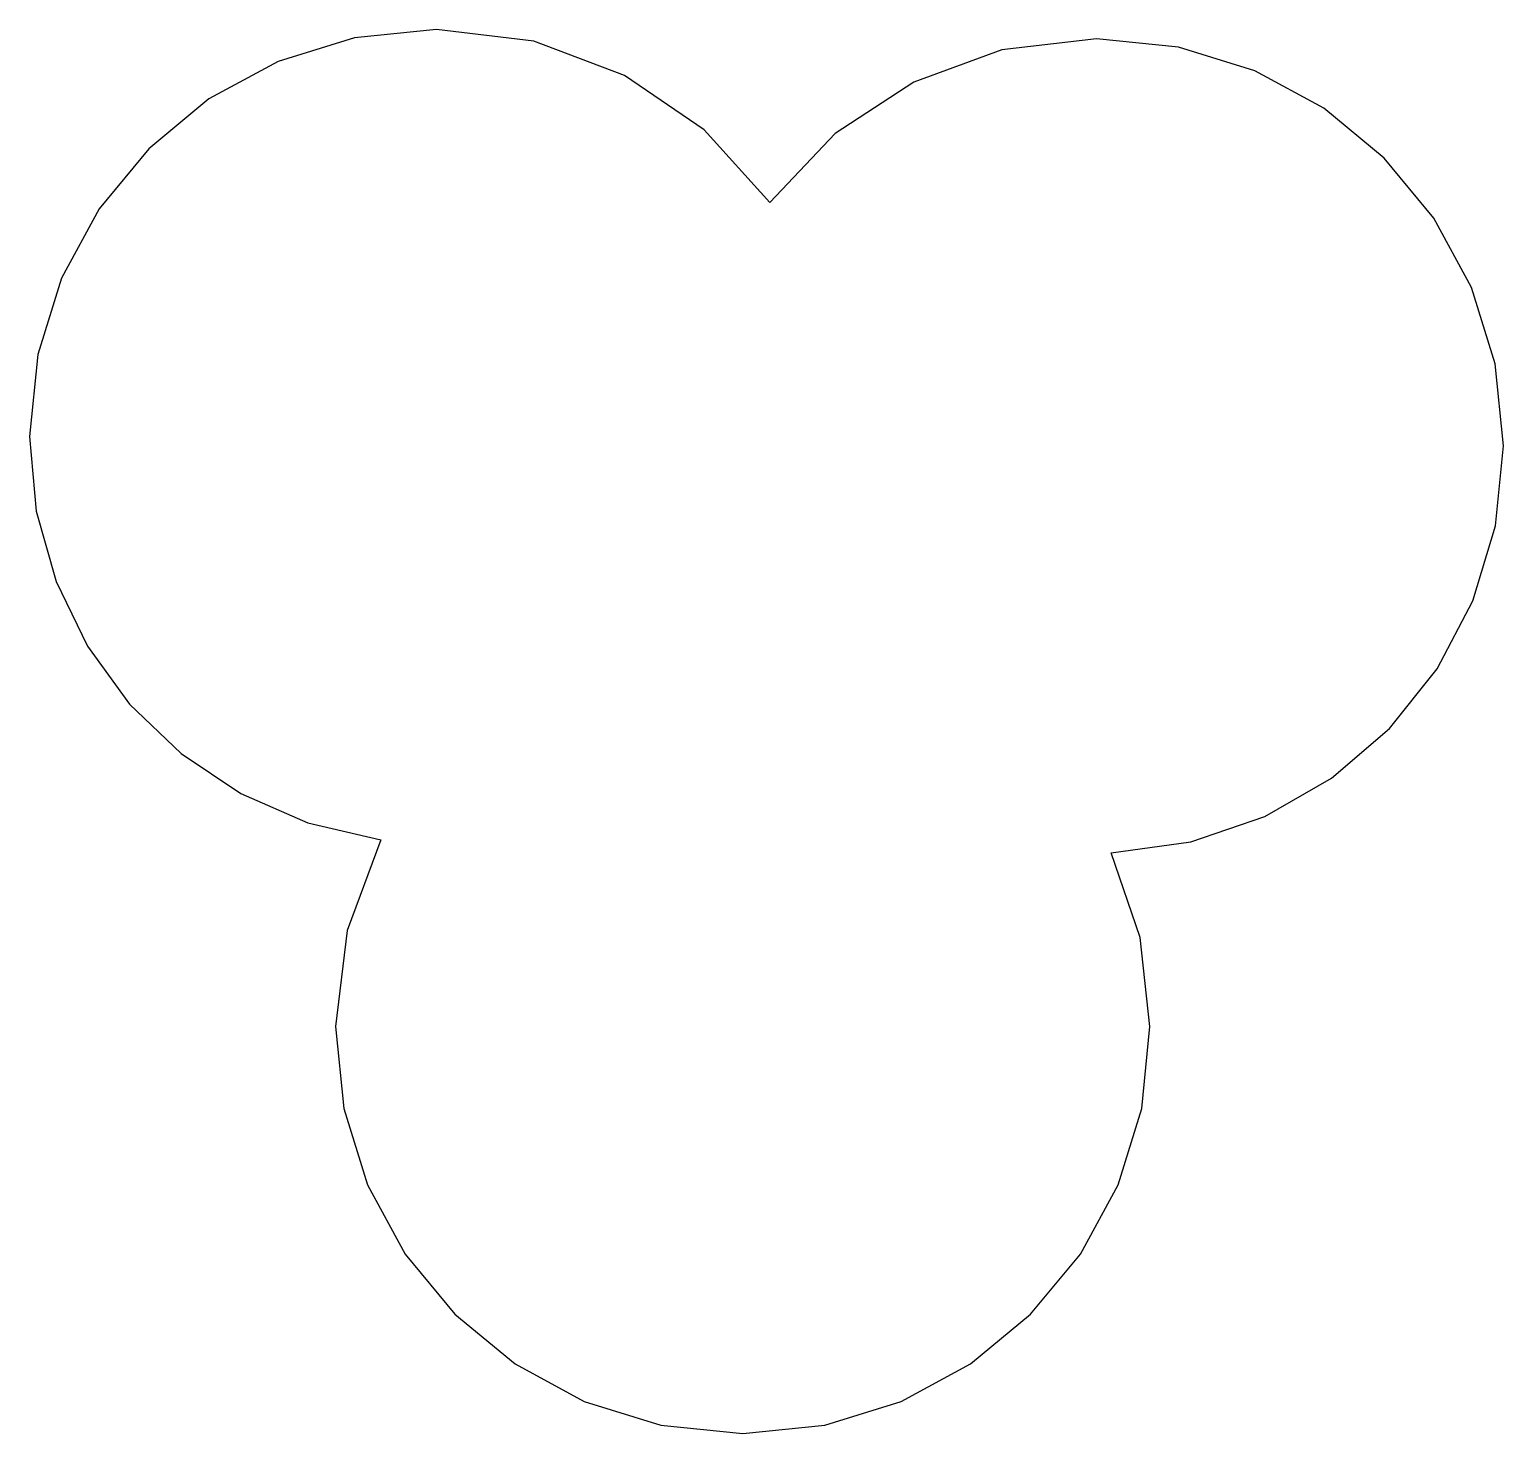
# Model space of a CAD drawing. Extents: x -7.2 to 7.4, y -7.8 to 6.2.
import ezdxf

# ---------------------------------------------------------------- set-up
doc = ezdxf.new("R2010")
doc.units = 0
doc.header["$MEASUREMENT"] = 0

msp = doc.modelspace()

# ---------------------------------------------------------------- linework, layer by layer
at = {"color": 0}
msp.add_lwpolyline([(0.146, 4.451), (-0.505, 5.174), (-1.297, 5.714), (-2.195, 6.053), (-3.161, 6.169), (-3.976, 6.088), (-4.734, 5.852), (-5.421, 5.48), (-6.019, 4.986), (-6.512, 4.389), (-6.885, 3.702), (-7.12, 2.944), (-7.202, 2.129), (-7.134, 1.39), (-6.938, 0.692), (-6.626, 0.049), (-6.208, -0.525), (-5.696, -1.017), (-5.103, -1.414), (-4.438, -1.704), (-3.714, -1.873), (-3.714, -1.873), (-4.05, -2.772), (-4.164, -3.725), (-4.082, -4.539), (-3.846, -5.297), (-3.474, -5.984), (-2.98, -6.582), (-2.382, -7.075), (-1.696, -7.447), (-0.937, -7.683), (-0.123, -7.765), (0.691, -7.683), (1.45, -7.447), (2.137, -7.075), (2.734, -6.582), (3.228, -5.984), (3.601, -5.297), (3.836, -4.539), (3.918, -3.725), (3.82, -2.841), (3.532, -2.001), (3.532, -2.001), (4.323, -1.894), (5.057, -1.643), (5.719, -1.262), (6.294, -0.768), (6.768, -0.176), (7.124, 0.5), (7.349, 1.242), (7.427, 2.036), (7.345, 2.851), (7.109, 3.609), (6.736, 4.296), (6.243, 4.893), (5.645, 5.387), (4.959, 5.759), (4.2, 5.995), (3.386, 6.077), (2.449, 5.967), (1.574, 5.647), (0.794, 5.137), (0.146, 4.451)], close=True, dxfattribs=at)

doc.saveas('drawing.dxf')
